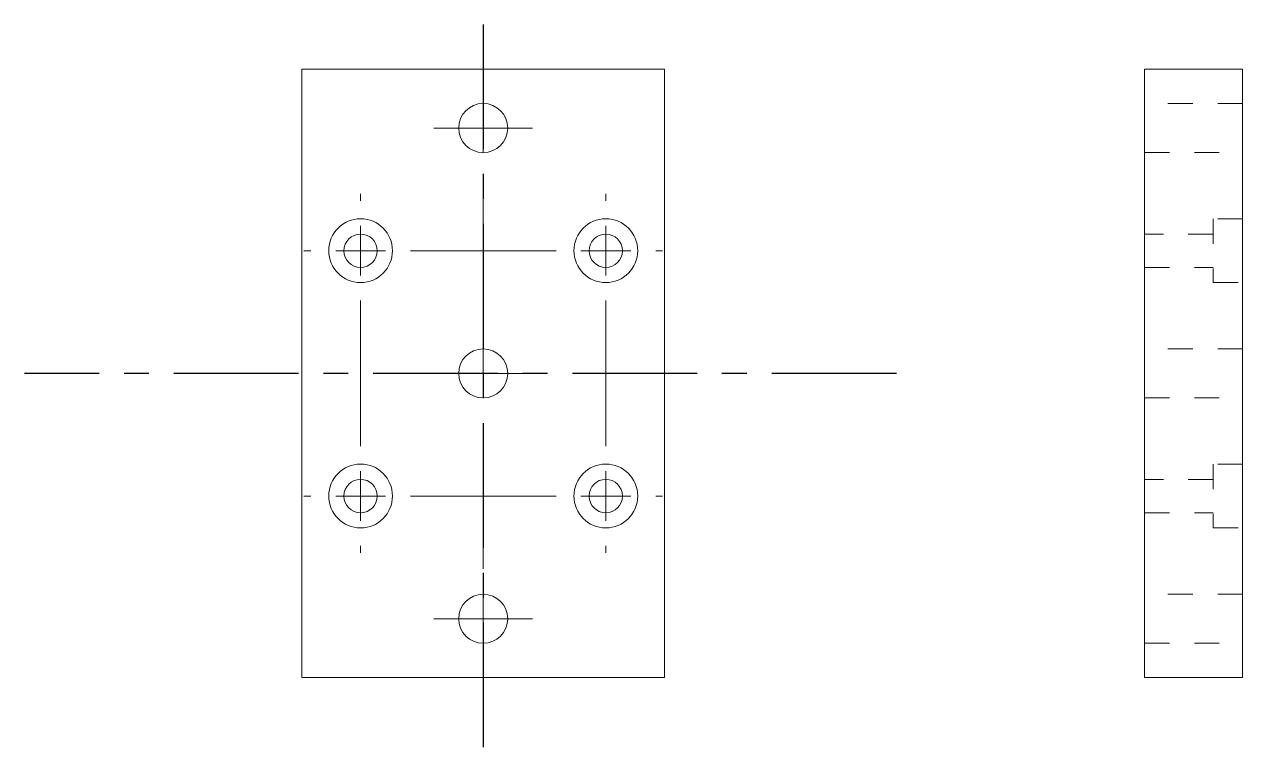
# Model space of a CAD drawing. Header units: inches. Extents: x 2.69 to 7.58, y 1.65 to 4.57.
import ezdxf

# ---------------------------------------------------------------- set-up
doc = ezdxf.new("R2010")
doc.units = ezdxf.units.IN
doc.header["$MEASUREMENT"] = 0
doc.linetypes.add('CENTERX2', pattern=[0.8, 0.5, -0.1, 0.1, -0.1])
doc.linetypes.add('HIDDEN', pattern=[0.075, 0.05, -0.025])

# ---------------------------------------------------------------- blocks, each defined once
blk = doc.blocks.new('SW_CENTERMARKSYMBOL_0')
at = {"color": 0, "linetype": 'Continuous', "lineweight": 0}
for p, q in [((0, 1.1843), (0, 1.2122)), ((0.9843, 1.1843), (0.9843, 1.2122)), ((0, 0.9843), (0, 1.0843)), ((0.9843, 0.9843), (0.9843, 1.0843)), ((-0.2, 0.9843), (-0.228, 0.9843)), ((0, 0.9843), (-0.1, 0.9843)), ((0, 0.9843), (0, 0.8843)), ((0, 0.9843), (0.1, 0.9843)), ((0.7843, 0.9843), (0.2, 0.9843)), ((0.9843, 0.9843), (0.8843, 0.9843)), ((0.9843, 0.9843), (0.9843, 0.8843)), ((0.9843, 0.9843), (1.0843, 0.9843)), ((1.1843, 0.9843), (1.2122, 0.9843)), ((0, 0.2), (0, 0.7843)), ((0.9843, 0.2), (0.9843, 0.7843)), ((0, 0), (0, 0.1)), ((0.9843, 0), (0.9843, 0.1)), ((-0.2, 0), (-0.228, 0)), ((0, 0), (-0.1, 0)), ((0, 0), (0, -0.1)), ((0, 0), (0.1, 0)), ((0.7843, 0), (0.2, 0)), ((0.9843, 0), (0.8843, 0)), ((0.9843, 0), (0.9843, -0.1)), ((0.9843, 0), (1.0843, 0)), ((1.1843, 0), (1.2122, 0)), ((0, -0.2), (0, -0.228)), ((0.9843, -0.2), (0.9843, -0.228))]:
    blk.add_line(p, q, dxfattribs=at)
blk = doc.blocks.new('SW_CENTERMARKSYMBOL_1')
at = {"color": 0, "linetype": 'Continuous', "lineweight": 0}
for p, q in [((0, 1.0843), (0, 1.1827)), ((0, 0.9843), (0, 1.0843)), ((-0.1, 0.9843), (-0.1984, 0.9843)), ((0, 0.9843), (-0.1, 0.9843)), ((0, 0.9843), (0, 0.8843)), ((0, 0.9843), (0.1, 0.9843)), ((0.1, 0.9843), (0.1984, 0.9843)), ((0, 0.2), (0, 0.7843)), ((0, 0), (0, 0.1)), ((-0.1, 0), (-0.1984, 0)), ((0, 0), (-0.1, 0)), ((0, 0), (0, -0.1)), ((0, 0), (0.1, 0)), ((0.1, 0), (0.1984, 0)), ((0, -0.7843), (0, -0.2)), ((0, -0.9843), (0, -0.8843)), ((-0.1, -0.9843), (-0.1984, -0.9843)), ((0, -0.9843), (-0.1, -0.9843)), ((0, -0.9843), (0, -1.0843)), ((0, -0.9843), (0.1, -0.9843)), ((0.1, -0.9843), (0.1984, -0.9843)), ((0, -1.0843), (0, -1.1827))]:
    blk.add_line(p, q, dxfattribs=at)

msp = doc.modelspace()

# ---------------------------------------------------------------- linework, layer by layer
at = {"color": 7, "linetype": 'CENTERX2'}
for p, q in [((4.5355, 4.569), (4.5355, 1.6514)), ((6.1939, 3.1689), (2.694, 3.1689))]:
    msp.add_line(p, q, dxfattribs=at)
at = {"color": 7, "linetype": 'Continuous', "lineweight": 15}
for p, q in [((3.8071, 4.3894), (3.8071, 1.9484)), ((5.2638, 4.3894), (3.8071, 4.3894)), ((5.2638, 1.9484), (5.2638, 4.3894)), ((7.5835, 4.3894), (7.1898, 4.3894)), ((7.1898, 4.3894), (7.1898, 1.9484)), ((7.5835, 4.3894), (7.5835, 1.9484)), ((3.8071, 1.9484), (5.2638, 1.9484)), ((7.5835, 1.9484), (7.1898, 1.9484))]:
    msp.add_line(p, q, dxfattribs=at)
at = {"color": 7, "linetype": 'HIDDEN', "lineweight": 0}
for p, q in [((7.4654, 3.789), (7.4654, 3.5331)), ((7.4654, 2.8047), (7.4654, 2.5488))]:
    msp.add_line(p, q, dxfattribs=at)
at = {"color": 7, "linetype": 'Continuous', "lineweight": 15}
for centre, radius in [((4.5355, 4.1532), 0.0984), ((4.0434, 3.661), 0.128), ((5.0276, 3.661), 0.128), ((4.0434, 3.661), 0.0669), ((5.0276, 3.661), 0.0669), ((4.5355, 3.1689), 0.0984), ((4.0434, 2.6768), 0.128), ((5.0276, 2.6768), 0.128), ((4.0434, 2.6768), 0.0669), ((5.0276, 2.6768), 0.0669), ((4.5355, 2.1846), 0.0984)]:
    msp.add_circle(centre, radius, dxfattribs=at)
at = {"color": 7, "linetype": 'HIDDEN', "lineweight": 0}
for points in [[(7.5835, 4.2516), (7.1898, 4.2516)], [(7.1898, 4.0547), (7.5835, 4.0547)], [(7.5835, 3.789), (7.4654, 3.789)], [(7.4654, 3.728), (7.1898, 3.728)], [(7.1898, 3.5941), (7.4654, 3.5941)], [(7.4654, 3.5331), (7.5835, 3.5331)], [(7.5835, 3.2673), (7.1898, 3.2673)], [(7.1898, 3.0705), (7.5835, 3.0705)], [(7.5835, 2.8047), (7.4654, 2.8047)], [(7.4654, 2.7437), (7.1898, 2.7437)], [(7.1898, 2.6098), (7.4654, 2.6098)], [(7.4654, 2.5488), (7.5835, 2.5488)], [(7.5835, 2.2831), (7.1898, 2.2831)], [(7.1898, 2.0862), (7.5835, 2.0862)]]:
    msp.add_open_spline(points, degree=1, dxfattribs=at)

# ---------------------------------------------------------------- block references
at = {"color": 7, "linetype": 'Continuous', "lineweight": 0}
for name, p in [('SW_CENTERMARKSYMBOL_1', (4.5355, 3.1689)), ('SW_CENTERMARKSYMBOL_0', (4.0434, 2.6768))]:
    msp.add_blockref(name, p, dxfattribs=at)

doc.saveas('drawing.dxf')
